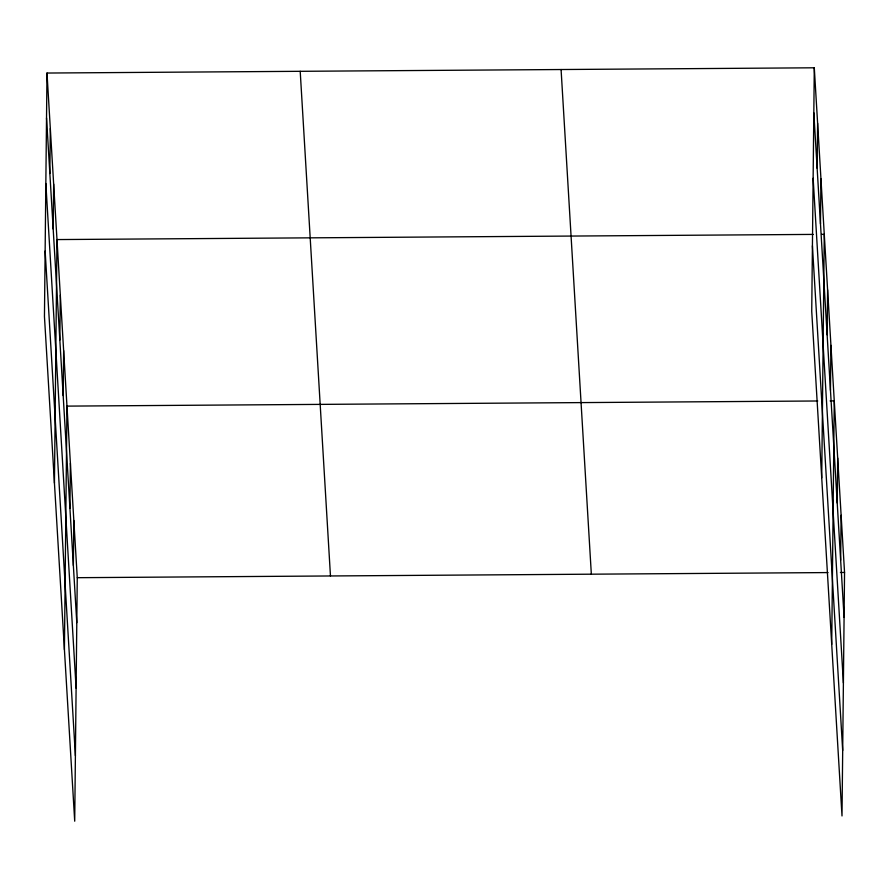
<?xml version="1.0" encoding="UTF-8"?>
<svg xmlns="http://www.w3.org/2000/svg" width="889" height="889" viewBox="0 0 889 889"><rect width="100%" height="100%" fill="white"/><g stroke="black" fill="none" stroke-linecap="round" stroke-linejoin="round"><path stroke-width="1.33" d="M46.995 73.042L44.45 316.54L74.709 821.203L77.265 577.694L46.995 73.042L814.291 67.797L844.55 572.46L842.005 815.958L811.735 311.306L814.291 67.797M49.862 173.511L50.329 128.549M53.184 229.018L53.662 184.067M54.44 483.083L56.985 239.574L813.268 234.407M59.841 340.043L60.319 295.092M63.175 395.561L63.641 350.599M64.419 649.615L66.975 406.117L817.747 400.983M69.931 508.264L70.398 463.313M73.365 565.46L73.831 520.498M817.147 168.265L817.613 123.315M820.48 223.784L820.947 178.822M821.725 477.838L824.27 234.34L821.525 234.352M827.137 334.809L827.603 289.847M830.459 390.315L830.937 345.365M831.715 644.381L834.26 400.872L830.137 400.906M837.216 503.03L837.694 458.068M840.65 560.226L841.116 515.264M77.265 577.694L828.037 572.572M840.416 572.483L844.55 572.46M813.813 112.759L844.083 617.422M813.135 178.278L843.394 682.941M812.424 245.786L842.683 750.438M561.081 69.531L591.341 574.183M300.204 71.309L330.464 575.972M46.528 117.993L76.787 622.656M45.839 183.512L76.11 688.175M45.139 251.02L75.398 755.683"/></g></svg>
